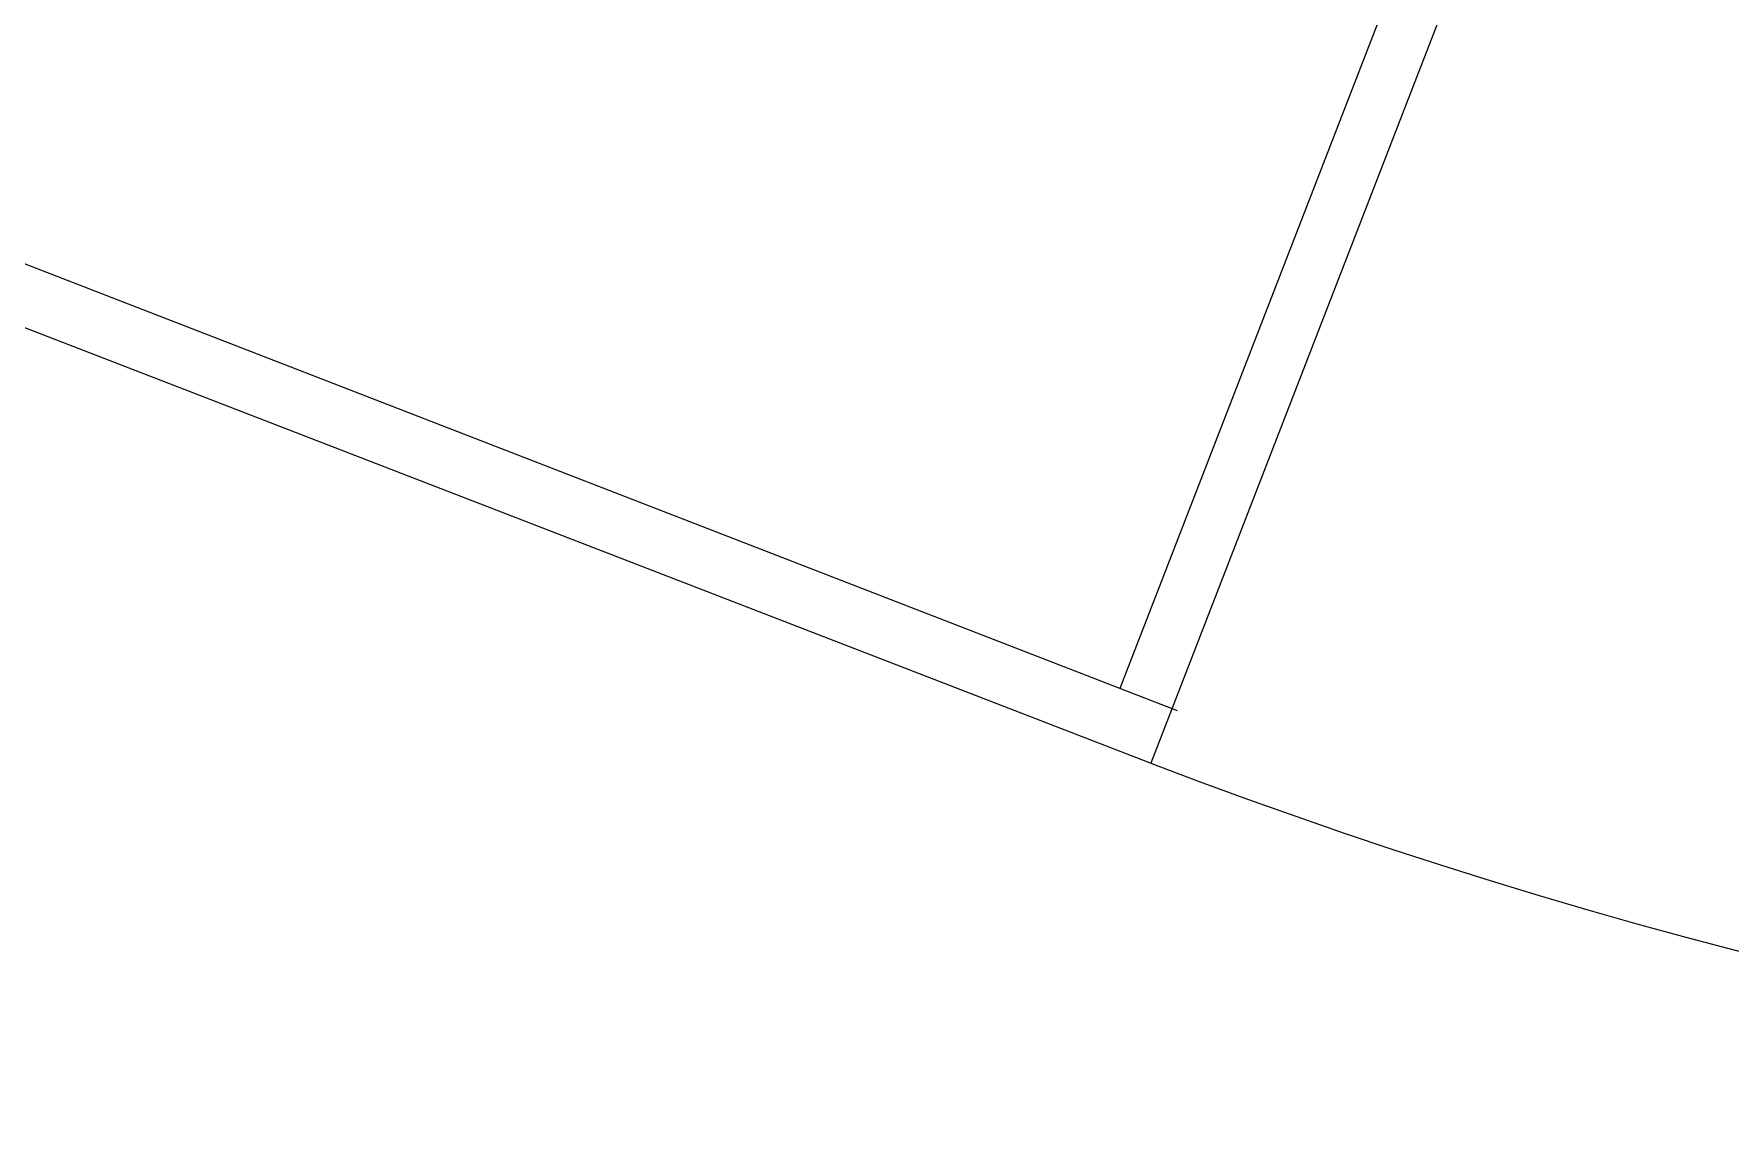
# Model space of a CAD drawing. Header units: metres. Extents: x 251860 to 269438, y 1966787 to 1972367.
# Drawn here: x 253617.32 to 253620.254, y 1969011.898 to 1969013.787 of the extents above; entities that cross this region are included whole.
import ezdxf

# ---------------------------------------------------------------- set-up
doc = ezdxf.new("R2010")
doc.units = ezdxf.units.M
doc.header["$MEASUREMENT"] = 0
doc.layers.add('Wall', color=7, linetype='CONTINUOUS', lineweight=20)

msp = doc.modelspace()

# ---------------------------------------------------------------- linework, layer by layer
at = {"layer": 'Wall', "ltscale": 2}
for p, q in [((253619.19902, 1969012.65481, 520.1345), (253620.62431, 1969016.333, 520.1345)), ((253619.9396, 1969014.29878, 520.1345), (253619.25236, 1969012.52524, 520.1345)), ((253616.2961, 1969013.77969, 520.1345), (253619.29801, 1969012.61646, 520.1345)), ((253616.16176, 1969013.72026, 520.1345), (253619.26133, 1969012.52181, 520.1345))]:
    msp.add_line(p, q, dxfattribs=at)
for centre, radius, start, end in [((253622.64985, 1969021.40683, 520.1345), 9.50924, 249.066556, 22.728144), ((253622.64697, 1969021.28558, 520.1345), 7.59451, 248.818779, 11.62241)]:
    msp.add_arc(centre, radius, start, end, dxfattribs=at)

doc.saveas('drawing.dxf')
